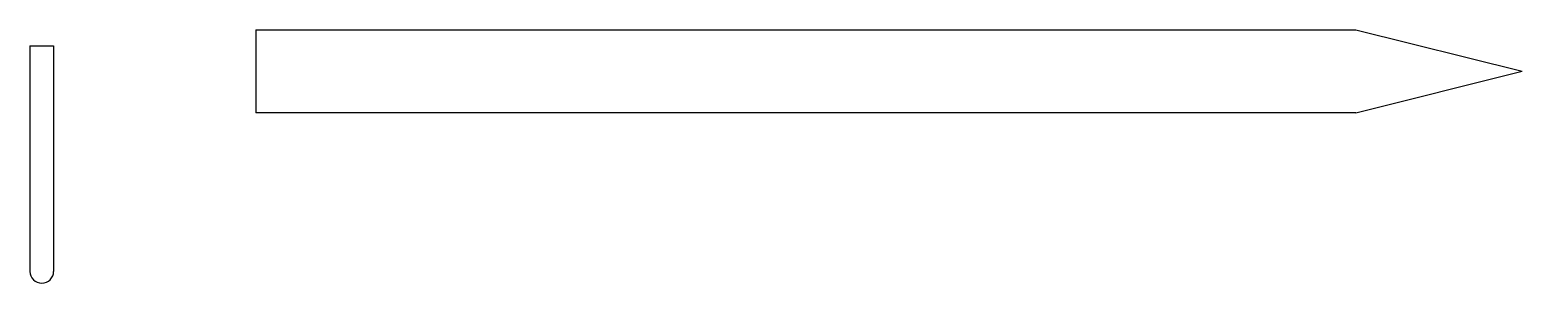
# Model space of a CAD drawing. Header units: millimetres. Extents: x 12.7 to 62.9, y 12.2 to 20.8.
import ezdxf

# ---------------------------------------------------------------- set-up
doc = ezdxf.new("R2010")
doc.units = ezdxf.units.MM
doc.layers.add('Obiect', color=4, linetype='Continuous')

msp = doc.modelspace()

# ---------------------------------------------------------------- linework, layer by layer
at = {"layer": 'Obiect'}
for p, q in [((20.323, 20.779), (20.323, 17.979)), ((20.323, 20.779), (57.323, 20.779)), ((57.323, 20.779), (62.923, 19.379)), ((12.716, 20.236), (13.516, 20.236)), ((12.716, 20.236), (12.716, 12.636)), ((13.516, 20.236), (13.516, 12.636)), ((57.323, 17.979), (62.923, 19.379)), ((57.323, 17.979), (20.323, 17.979))]:
    msp.add_line(p, q, dxfattribs=at)
msp.add_arc((13.116, 12.636), 0.4, 180, 0, dxfattribs=at)

doc.saveas('drawing.dxf')
